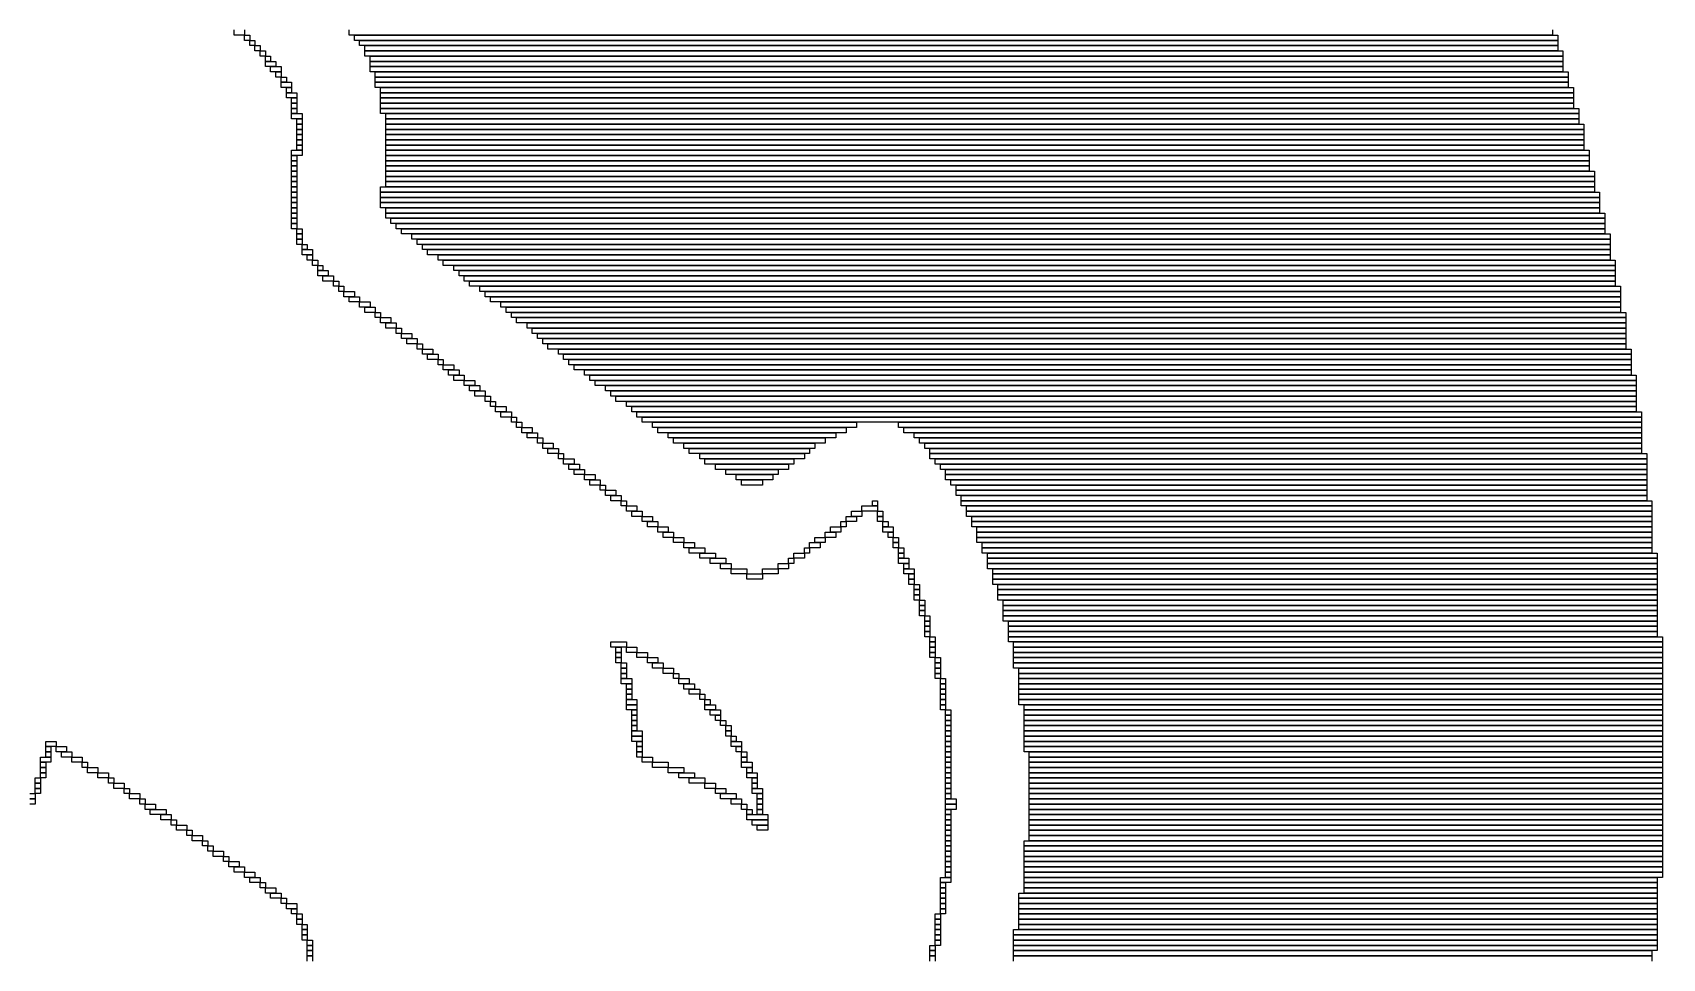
# Model space of a CAD drawing. Extents: x 62 to 962, y 58 to 965.
# Drawn here: x 650.5 to 962, y 472.5 to 649.5 of the extents above; entities that cross this region are included whole.
import ezdxf

# ---------------------------------------------------------------- set-up
doc = ezdxf.new("R2010")
doc.units = 0

msp = doc.modelspace()

# ---------------------------------------------------------------- linework, layer by layer
for p, q in [((689, 649), (689, 650)), ((691, 649), (689, 649)), ((691, 650), (691, 649)), ((691, 649), (692, 649)), ((691, 648), (691, 649)), ((692, 648), (691, 648)), ((692, 649), (692, 648)), ((692, 648), (693, 648)), ((692, 647), (692, 648)), ((693, 648), (693, 647)), ((711, 649), (711, 650)), ((941, 649), (711, 649)), ((712, 649), (942, 649)), ((712, 648), (712, 649)), ((942, 648), (712, 648)), ((713, 648), (942, 648)), ((713, 647), (713, 648)), ((941, 650), (941, 649)), ((942, 649), (942, 648)), ((942, 648), (942, 647)), ((693, 647), (692, 647)), ((693, 647), (694, 647)), ((693, 646), (693, 647)), ((694, 646), (693, 646)), ((694, 647), (694, 646)), ((694, 646), (695, 646)), ((694, 645), (694, 646)), ((695, 645), (694, 645)), ((695, 646), (695, 645)), ((695, 645), (696, 645)), ((695, 644), (695, 645)), ((696, 645), (696, 644)), ((942, 647), (713, 647)), ((714, 647), (942, 647)), ((714, 646), (714, 647)), ((942, 646), (714, 646)), ((714, 646), (943, 646)), ((714, 645), (714, 646)), ((943, 645), (714, 645)), ((715, 645), (943, 645)), ((715, 644), (715, 645)), ((942, 647), (942, 646)), ((943, 646), (943, 645)), ((943, 645), (943, 644)), ((696, 644), (695, 644)), ((695, 644), (697, 644)), ((695, 643), (695, 644)), ((697, 643), (695, 643)), ((696, 643), (698, 643)), ((696, 642), (696, 643)), ((698, 642), (696, 642)), ((697, 644), (697, 643)), ((697, 642), (698, 642)), ((697, 641), (697, 642)), ((698, 643), (698, 642)), ((698, 642), (698, 641)), ((943, 644), (715, 644)), ((715, 644), (943, 644)), ((715, 643), (715, 644)), ((943, 643), (715, 643)), ((715, 643), (943, 643)), ((715, 642), (715, 643)), ((943, 642), (715, 642)), ((716, 642), (944, 642)), ((716, 641), (716, 642)), ((943, 644), (943, 643)), ((943, 643), (943, 642)), ((944, 642), (944, 641)), ((698, 641), (697, 641)), ((698, 641), (699, 641)), ((698, 640), (698, 641)), ((699, 640), (698, 640)), ((698, 640), (700, 640)), ((698, 639), (698, 640)), ((700, 639), (698, 639)), ((699, 641), (699, 640)), ((699, 639), (700, 639)), ((699, 638), (699, 639)), ((700, 640), (700, 639)), ((700, 639), (700, 638)), ((944, 641), (716, 641)), ((716, 641), (944, 641)), ((716, 640), (716, 641)), ((944, 640), (716, 640)), ((716, 640), (944, 640)), ((716, 639), (716, 640)), ((944, 639), (716, 639)), ((717, 639), (945, 639)), ((717, 638), (717, 639)), ((944, 641), (944, 640)), ((944, 640), (944, 639)), ((945, 639), (945, 638)), ((700, 638), (699, 638)), ((699, 638), (701, 638)), ((699, 637), (699, 638)), ((701, 637), (699, 637)), ((700, 637), (701, 637)), ((700, 636), (700, 637)), ((701, 636), (700, 636)), ((700, 636), (701, 636)), ((700, 635), (700, 636)), ((701, 638), (701, 637)), ((701, 637), (701, 636)), ((701, 636), (701, 635)), ((945, 638), (717, 638)), ((717, 638), (945, 638)), ((717, 637), (717, 638)), ((945, 637), (717, 637)), ((717, 637), (945, 637)), ((717, 636), (717, 637)), ((945, 636), (717, 636)), ((717, 636), (945, 636)), ((717, 635), (717, 636)), ((945, 638), (945, 637)), ((945, 637), (945, 636)), ((945, 636), (945, 635)), ((701, 635), (700, 635)), ((700, 635), (701, 635)), ((700, 634), (700, 635)), ((701, 634), (700, 634)), ((700, 634), (702, 634)), ((700, 633), (700, 634)), ((702, 633), (700, 633)), ((701, 635), (701, 634)), ((701, 633), (702, 633)), ((701, 632), (701, 633)), ((702, 634), (702, 633)), ((702, 633), (702, 632)), ((945, 635), (717, 635)), ((717, 635), (946, 635)), ((717, 634), (717, 635)), ((946, 634), (717, 634)), ((718, 634), (946, 634)), ((718, 633), (718, 634)), ((946, 633), (718, 633)), ((718, 633), (946, 633)), ((718, 632), (718, 633)), ((946, 635), (946, 634)), ((946, 634), (946, 633)), ((946, 633), (946, 632)), ((702, 632), (701, 632)), ((701, 632), (702, 632)), ((701, 631), (701, 632)), ((702, 631), (701, 631)), ((701, 631), (702, 631)), ((701, 630), (701, 631)), ((702, 630), (701, 630)), ((701, 630), (702, 630)), ((701, 629), (701, 630)), ((702, 632), (702, 631)), ((702, 631), (702, 630)), ((702, 630), (702, 629)), ((946, 632), (718, 632)), ((718, 632), (947, 632)), ((718, 631), (718, 632)), ((947, 631), (718, 631)), ((718, 631), (947, 631)), ((718, 630), (718, 631)), ((947, 630), (718, 630)), ((718, 630), (947, 630)), ((718, 629), (718, 630)), ((947, 632), (947, 631)), ((947, 631), (947, 630)), ((947, 630), (947, 629)), ((700, 627), (702, 627)), ((700, 626), (700, 627)), ((702, 629), (701, 629)), ((701, 629), (702, 629)), ((701, 628), (701, 629)), ((702, 628), (701, 628)), ((701, 628), (702, 628)), ((701, 627), (701, 628)), ((702, 627), (701, 627)), ((702, 629), (702, 628)), ((702, 628), (702, 627)), ((702, 627), (702, 626)), ((947, 629), (718, 629)), ((718, 629), (947, 629)), ((718, 628), (718, 629)), ((947, 628), (718, 628)), ((718, 628), (947, 628)), ((718, 627), (718, 628)), ((947, 627), (718, 627)), ((718, 627), (948, 627)), ((718, 626), (718, 627)), ((947, 629), (947, 628)), ((947, 628), (947, 627)), ((948, 627), (948, 626)), ((702, 626), (700, 626)), ((700, 626), (701, 626)), ((700, 625), (700, 626)), ((701, 625), (700, 625)), ((700, 625), (701, 625)), ((700, 624), (700, 625)), ((701, 624), (700, 624)), ((700, 624), (701, 624)), ((700, 623), (700, 624)), ((701, 623), (700, 623)), ((700, 623), (701, 623)), ((700, 622), (700, 623)), ((701, 626), (701, 625)), ((701, 625), (701, 624)), ((701, 624), (701, 623)), ((701, 623), (701, 622)), ((948, 626), (718, 626)), ((718, 626), (948, 626)), ((718, 625), (718, 626)), ((948, 625), (718, 625)), ((718, 625), (948, 625)), ((718, 624), (718, 625)), ((948, 624), (718, 624)), ((718, 624), (948, 624)), ((718, 623), (718, 624)), ((948, 623), (718, 623)), ((718, 623), (949, 623)), ((718, 622), (718, 623)), ((948, 626), (948, 625)), ((948, 625), (948, 624)), ((948, 624), (948, 623)), ((949, 623), (949, 622)), ((701, 622), (700, 622)), ((700, 622), (701, 622)), ((700, 621), (700, 622)), ((701, 621), (700, 621)), ((700, 621), (701, 621)), ((700, 620), (700, 621)), ((701, 620), (700, 620)), ((700, 620), (701, 620)), ((700, 619), (700, 620)), ((701, 622), (701, 621)), ((701, 621), (701, 620)), ((701, 620), (701, 619)), ((717, 620), (949, 620)), ((717, 619), (717, 620)), ((949, 622), (718, 622)), ((718, 622), (949, 622)), ((718, 621), (718, 622)), ((949, 621), (718, 621)), ((718, 621), (949, 621)), ((718, 620), (718, 621)), ((949, 620), (718, 620)), ((949, 622), (949, 621)), ((949, 621), (949, 620)), ((949, 620), (949, 619)), ((701, 619), (700, 619)), ((700, 619), (701, 619)), ((700, 618), (700, 619)), ((701, 618), (700, 618)), ((700, 618), (701, 618)), ((700, 617), (700, 618)), ((701, 617), (700, 617)), ((700, 617), (701, 617)), ((700, 616), (700, 617)), ((701, 619), (701, 618)), ((701, 618), (701, 617)), ((701, 617), (701, 616)), ((949, 619), (717, 619)), ((717, 619), (950, 619)), ((717, 618), (717, 619)), ((950, 618), (717, 618)), ((717, 618), (950, 618)), ((717, 617), (717, 618)), ((950, 617), (717, 617)), ((717, 617), (950, 617)), ((717, 616), (717, 617)), ((950, 619), (950, 618)), ((950, 618), (950, 617)), ((950, 617), (950, 616)), ((701, 616), (700, 616)), ((700, 616), (701, 616)), ((700, 615), (700, 616)), ((701, 615), (700, 615)), ((700, 615), (701, 615)), ((700, 614), (700, 615)), ((701, 614), (700, 614)), ((700, 614), (701, 614)), ((700, 613), (700, 614)), ((701, 616), (701, 615)), ((701, 615), (701, 614)), ((701, 614), (701, 613)), ((950, 616), (717, 616)), ((718, 616), (950, 616)), ((718, 615), (718, 616)), ((950, 615), (718, 615)), ((718, 615), (951, 615)), ((718, 614), (718, 615)), ((951, 614), (718, 614)), ((719, 614), (951, 614)), ((719, 613), (719, 614)), ((950, 616), (950, 615)), ((951, 615), (951, 614)), ((951, 614), (951, 613)), ((701, 613), (700, 613)), ((700, 613), (701, 613)), ((700, 612), (700, 613)), ((701, 612), (700, 612)), ((701, 613), (701, 612)), ((701, 612), (702, 612)), ((701, 611), (701, 612)), ((702, 611), (701, 611)), ((701, 611), (702, 611)), ((701, 610), (701, 611)), ((702, 612), (702, 611)), ((702, 611), (702, 610)), ((951, 613), (719, 613)), ((720, 613), (951, 613)), ((720, 612), (720, 613)), ((951, 612), (720, 612)), ((721, 612), (951, 612)), ((721, 611), (721, 612)), ((951, 611), (721, 611)), ((723, 611), (952, 611)), ((723, 610), (723, 611)), ((951, 613), (951, 612)), ((951, 612), (951, 611)), ((952, 611), (952, 610)), ((702, 610), (701, 610)), ((701, 610), (702, 610)), ((701, 609), (701, 610)), ((702, 609), (701, 609)), ((702, 610), (702, 609)), ((702, 609), (703, 609)), ((702, 608), (702, 609)), ((703, 608), (702, 608)), ((702, 608), (704, 608)), ((702, 607), (702, 608)), ((703, 609), (703, 608)), ((704, 608), (704, 607)), ((952, 610), (723, 610)), ((724, 610), (952, 610)), ((724, 609), (724, 610)), ((952, 609), (724, 609)), ((725, 609), (952, 609)), ((725, 608), (725, 609)), ((952, 608), (725, 608)), ((726, 608), (952, 608)), ((726, 607), (726, 608)), ((952, 610), (952, 609)), ((952, 609), (952, 608)), ((952, 608), (952, 607)), ((704, 607), (702, 607)), ((703, 607), (704, 607)), ((703, 606), (703, 607)), ((704, 606), (703, 606)), ((704, 607), (704, 606)), ((704, 606), (705, 606)), ((704, 605), (704, 606)), ((705, 605), (704, 605)), ((705, 606), (705, 605)), ((705, 605), (706, 605)), ((705, 604), (705, 605)), ((706, 605), (706, 604)), ((952, 607), (726, 607)), ((728, 607), (952, 607)), ((728, 606), (728, 607)), ((952, 606), (728, 606)), ((729, 606), (953, 606)), ((729, 605), (729, 606)), ((953, 605), (729, 605)), ((731, 605), (953, 605)), ((731, 604), (731, 605)), ((952, 607), (952, 606)), ((953, 606), (953, 605)), ((953, 605), (953, 604)), ((706, 604), (705, 604)), ((705, 604), (707, 604)), ((705, 603), (705, 604)), ((707, 603), (705, 603)), ((706, 603), (708, 603)), ((706, 602), (706, 603)), ((708, 602), (706, 602)), ((707, 604), (707, 603)), ((708, 603), (708, 602)), ((708, 602), (709, 602)), ((708, 601), (708, 602)), ((709, 602), (709, 601)), ((953, 604), (731, 604)), ((732, 604), (953, 604)), ((732, 603), (732, 604)), ((953, 603), (732, 603)), ((733, 603), (953, 603)), ((733, 602), (733, 603)), ((953, 602), (733, 602)), ((734, 602), (953, 602)), ((734, 601), (734, 602)), ((953, 604), (953, 603)), ((953, 603), (953, 602)), ((953, 602), (953, 601)), ((709, 601), (708, 601)), ((709, 601), (710, 601)), ((709, 600), (709, 601)), ((710, 600), (709, 600)), ((710, 601), (710, 600)), ((710, 600), (712, 600)), ((710, 599), (710, 600)), ((712, 599), (710, 599)), ((711, 599), (713, 599)), ((711, 598), (711, 599)), ((712, 600), (712, 599)), ((713, 599), (713, 598)), ((953, 601), (734, 601)), ((736, 601), (954, 601)), ((736, 600), (736, 601)), ((954, 600), (736, 600)), ((737, 600), (954, 600)), ((737, 599), (737, 600)), ((954, 599), (737, 599)), ((738, 599), (954, 599)), ((738, 598), (738, 599)), ((954, 601), (954, 600)), ((954, 600), (954, 599)), ((954, 599), (954, 598)), ((713, 598), (711, 598)), ((713, 598), (715, 598)), ((713, 597), (713, 598)), ((715, 597), (713, 597)), ((714, 597), (716, 597)), ((714, 596), (714, 597)), ((716, 596), (714, 596)), ((715, 598), (715, 597)), ((716, 597), (716, 596)), ((716, 596), (717, 596)), ((716, 595), (716, 596)), ((717, 595), (716, 595)), ((717, 596), (717, 595)), ((717, 595), (719, 595)), ((717, 594), (717, 595)), ((719, 595), (719, 594)), ((954, 598), (738, 598)), ((740, 598), (954, 598)), ((740, 597), (740, 598)), ((954, 597), (740, 597)), ((741, 597), (954, 597)), ((741, 596), (741, 597)), ((954, 596), (741, 596)), ((742, 596), (955, 596)), ((742, 595), (742, 596)), ((955, 595), (742, 595)), ((743, 595), (955, 595)), ((743, 594), (743, 595)), ((954, 598), (954, 597)), ((954, 597), (954, 596)), ((955, 596), (955, 595)), ((955, 595), (955, 594)), ((719, 594), (717, 594)), ((718, 594), (720, 594)), ((718, 593), (718, 594)), ((720, 593), (718, 593)), ((720, 594), (720, 593)), ((720, 593), (721, 593)), ((720, 592), (720, 593)), ((721, 592), (720, 592)), ((721, 593), (721, 592)), ((721, 592), (723, 592)), ((721, 591), (721, 592)), ((723, 592), (723, 591)), ((955, 594), (743, 594)), ((745, 594), (955, 594)), ((745, 593), (745, 594)), ((955, 593), (745, 593)), ((746, 593), (955, 593)), ((746, 592), (746, 593)), ((955, 592), (746, 592)), ((747, 592), (955, 592)), ((747, 591), (747, 592)), ((955, 594), (955, 593)), ((955, 593), (955, 592)), ((955, 592), (955, 591)), ((723, 591), (721, 591)), ((722, 591), (724, 591)), ((722, 590), (722, 591)), ((724, 590), (722, 590)), ((724, 591), (724, 590)), ((724, 590), (725, 590)), ((724, 589), (724, 590)), ((725, 589), (724, 589)), ((725, 590), (725, 589)), ((725, 589), (727, 589)), ((725, 588), (725, 589)), ((727, 589), (727, 588)), ((955, 591), (747, 591)), ((748, 591), (955, 591)), ((748, 590), (748, 591)), ((955, 590), (748, 590)), ((749, 590), (955, 590)), ((749, 589), (749, 590)), ((955, 589), (749, 589)), ((751, 589), (956, 589)), ((751, 588), (751, 589)), ((955, 591), (955, 590)), ((955, 590), (955, 589)), ((956, 589), (956, 588)), ((727, 588), (725, 588)), ((726, 588), (728, 588)), ((726, 587), (726, 588)), ((728, 587), (726, 587)), ((728, 588), (728, 587)), ((728, 587), (729, 587)), ((728, 586), (728, 587)), ((729, 586), (728, 586)), ((729, 587), (729, 586)), ((729, 586), (731, 586)), ((729, 585), (729, 586)), ((731, 586), (731, 585)), ((956, 588), (751, 588)), ((752, 588), (956, 588)), ((752, 587), (752, 588)), ((956, 587), (752, 587)), ((753, 587), (956, 587)), ((753, 586), (753, 587)), ((956, 586), (753, 586)), ((754, 586), (956, 586)), ((754, 585), (754, 586)), ((956, 588), (956, 587)), ((956, 587), (956, 586)), ((956, 586), (956, 585)), ((731, 585), (729, 585)), ((730, 585), (732, 585)), ((730, 584), (730, 585)), ((732, 584), (730, 584)), ((731, 584), (733, 584)), ((731, 583), (731, 584)), ((733, 583), (731, 583)), ((732, 585), (732, 584)), ((733, 584), (733, 583)), ((733, 583), (735, 583)), ((733, 582), (733, 583)), ((735, 583), (735, 582)), ((956, 585), (754, 585)), ((756, 585), (956, 585)), ((756, 584), (756, 585)), ((956, 584), (756, 584)), ((757, 584), (957, 584)), ((757, 583), (757, 584)), ((957, 583), (757, 583)), ((758, 583), (957, 583)), ((758, 582), (758, 583)), ((956, 585), (956, 584)), ((957, 584), (957, 583)), ((957, 583), (957, 582)), ((735, 582), (733, 582)), ((734, 582), (736, 582)), ((734, 581), (734, 582)), ((736, 581), (734, 581)), ((735, 581), (737, 581)), ((735, 580), (735, 581)), ((737, 580), (735, 580)), ((736, 582), (736, 581)), ((737, 581), (737, 580)), ((737, 580), (738, 580)), ((737, 579), (737, 580)), ((738, 580), (738, 579)), ((957, 582), (758, 582)), ((760, 582), (957, 582)), ((760, 581), (760, 582)), ((957, 581), (760, 581)), ((761, 581), (957, 581)), ((761, 580), (761, 581)), ((957, 580), (761, 580)), ((762, 580), (957, 580)), ((762, 579), (762, 580)), ((957, 582), (957, 581)), ((957, 581), (957, 580)), ((957, 580), (957, 579)), ((738, 579), (737, 579)), ((738, 579), (739, 579)), ((738, 578), (738, 579)), ((739, 578), (738, 578)), ((739, 579), (739, 578)), ((739, 578), (741, 578)), ((739, 577), (739, 578)), ((741, 577), (739, 577)), ((740, 577), (742, 577)), ((740, 576), (740, 577)), ((741, 578), (741, 577)), ((742, 577), (742, 576)), ((957, 579), (762, 579)), ((764, 579), (957, 579)), ((764, 578), (764, 579)), ((957, 578), (764, 578)), ((765, 578), (957, 578)), ((765, 577), (765, 578)), ((957, 577), (765, 577)), ((766, 577), (958, 577)), ((766, 576), (766, 577)), ((957, 579), (957, 578)), ((957, 578), (957, 577)), ((958, 577), (958, 576)), ((742, 576), (740, 576)), ((742, 576), (743, 576)), ((742, 575), (742, 576)), ((743, 575), (742, 575)), ((743, 576), (743, 575)), ((743, 575), (744, 575)), ((743, 574), (743, 575)), ((744, 574), (743, 574)), ((744, 575), (744, 574)), ((744, 574), (746, 574)), ((744, 573), (744, 574)), ((746, 574), (746, 573)), ((958, 576), (766, 576)), ((767, 576), (958, 576)), ((767, 575), (767, 576)), ((958, 575), (767, 575)), ((769, 575), (808, 575)), ((769, 574), (769, 575)), ((808, 574), (769, 574)), ((770, 574), (806, 574)), ((770, 573), (770, 574)), ((806, 574), (806, 573)), ((808, 575), (808, 574)), ((816, 575), (958, 575)), ((816, 574), (816, 575)), ((958, 574), (816, 574)), ((817, 574), (958, 574)), ((817, 573), (817, 574)), ((958, 576), (958, 575)), ((958, 575), (958, 574)), ((958, 574), (958, 573)), ((746, 573), (744, 573)), ((745, 573), (747, 573)), ((745, 572), (745, 573)), ((747, 572), (745, 572)), ((747, 573), (747, 572)), ((747, 572), (748, 572)), ((747, 571), (747, 572)), ((748, 571), (747, 571)), ((748, 572), (748, 571)), ((748, 571), (750, 571)), ((748, 570), (748, 571)), ((750, 571), (750, 570)), ((806, 573), (770, 573)), ((772, 573), (804, 573)), ((772, 572), (772, 573)), ((804, 572), (772, 572)), ((773, 572), (802, 572)), ((773, 571), (773, 572)), ((802, 571), (773, 571)), ((775, 571), (800, 571)), ((775, 570), (775, 571)), ((800, 571), (800, 570)), ((802, 572), (802, 571)), ((804, 573), (804, 572)), ((958, 573), (817, 573)), ((819, 573), (958, 573)), ((819, 572), (819, 573)), ((958, 572), (819, 572)), ((820, 572), (958, 572)), ((820, 571), (820, 572)), ((958, 571), (820, 571)), ((821, 571), (958, 571)), ((821, 570), (821, 571)), ((958, 573), (958, 572)), ((958, 572), (958, 571)), ((958, 571), (958, 570)), ((750, 570), (748, 570)), ((749, 570), (751, 570)), ((749, 569), (749, 570)), ((751, 569), (749, 569)), ((751, 570), (751, 569)), ((751, 569), (752, 569)), ((751, 568), (751, 569)), ((752, 568), (751, 568)), ((752, 569), (752, 568)), ((752, 568), (754, 568)), ((752, 567), (752, 568)), ((754, 567), (752, 567)), ((753, 567), (755, 567)), ((753, 566), (753, 567)), ((754, 568), (754, 567)), ((755, 567), (755, 566)), ((800, 570), (775, 570)), ((776, 570), (799, 570)), ((776, 569), (776, 570)), ((799, 569), (776, 569)), ((778, 569), (798, 569)), ((778, 568), (778, 569)), ((798, 568), (778, 568)), ((779, 568), (796, 568)), ((779, 567), (779, 568)), ((796, 567), (779, 567)), ((781, 567), (795, 567)), ((781, 566), (781, 567)), ((795, 567), (795, 566)), ((796, 568), (796, 567)), ((798, 569), (798, 568)), ((799, 570), (799, 569)), ((958, 570), (821, 570)), ((822, 570), (958, 570)), ((822, 569), (822, 570)), ((958, 569), (822, 569)), ((822, 569), (959, 569)), ((822, 568), (822, 569)), ((959, 568), (822, 568)), ((823, 568), (959, 568)), ((823, 567), (823, 568)), ((959, 567), (823, 567)), ((824, 567), (959, 567)), ((824, 566), (824, 567)), ((958, 570), (958, 569)), ((959, 569), (959, 568)), ((959, 568), (959, 567)), ((959, 567), (959, 566)), ((755, 566), (753, 566)), ((754, 566), (756, 566)), ((754, 565), (754, 566)), ((756, 565), (754, 565)), ((756, 566), (756, 565)), ((756, 565), (758, 565)), ((756, 564), (756, 565)), ((758, 564), (756, 564)), ((757, 564), (759, 564)), ((757, 563), (757, 564)), ((758, 565), (758, 564)), ((759, 564), (759, 563)), ((795, 566), (781, 566)), ((783, 566), (793, 566)), ((783, 565), (783, 566)), ((793, 565), (783, 565)), ((785, 565), (792, 565)), ((785, 564), (785, 565)), ((792, 564), (785, 564)), ((786, 564), (790, 564)), ((786, 563), (786, 564)), ((790, 564), (790, 563)), ((792, 565), (792, 564)), ((793, 566), (793, 565)), ((959, 566), (824, 566)), ((825, 566), (959, 566)), ((825, 565), (825, 566)), ((959, 565), (825, 565)), ((825, 565), (959, 565)), ((825, 564), (825, 565)), ((959, 564), (825, 564)), ((826, 564), (959, 564)), ((826, 563), (826, 564)), ((959, 566), (959, 565)), ((959, 565), (959, 564)), ((959, 564), (959, 563)), ((759, 563), (757, 563)), ((759, 563), (760, 563)), ((759, 562), (759, 563)), ((760, 562), (759, 562)), ((760, 563), (760, 562)), ((760, 562), (762, 562)), ((760, 561), (760, 562)), ((762, 561), (760, 561)), ((761, 561), (763, 561)), ((761, 560), (761, 561)), ((762, 562), (762, 561)), ((763, 561), (763, 560)), ((790, 563), (786, 563)), ((959, 563), (826, 563)), ((827, 563), (959, 563)), ((827, 562), (827, 563)), ((959, 562), (827, 562)), ((827, 562), (959, 562)), ((827, 561), (827, 562)), ((959, 561), (827, 561)), ((828, 561), (959, 561)), ((828, 560), (828, 561)), ((959, 563), (959, 562)), ((959, 562), (959, 561)), ((959, 561), (959, 560)), ((763, 560), (761, 560)), ((763, 560), (764, 560)), ((763, 559), (763, 560)), ((764, 559), (763, 559)), ((764, 560), (764, 559)), ((764, 559), (766, 559)), ((764, 558), (764, 559)), ((766, 558), (764, 558)), ((765, 558), (767, 558)), ((765, 557), (765, 558)), ((766, 559), (766, 558)), ((767, 558), (767, 557)), ((807, 558), (809, 558)), ((807, 557), (807, 558)), ((809, 559), (812, 559)), ((809, 558), (809, 559)), ((812, 558), (809, 558)), ((809, 558), (809, 557)), ((811, 560), (812, 560)), ((811, 559), (811, 560)), ((812, 559), (811, 559)), ((812, 560), (812, 559)), ((812, 559), (812, 558)), ((812, 558), (813, 558)), ((812, 557), (812, 558)), ((813, 558), (813, 557)), ((959, 560), (828, 560)), ((828, 560), (960, 560)), ((828, 559), (828, 560)), ((960, 559), (828, 559)), ((829, 559), (960, 559)), ((829, 558), (829, 559)), ((960, 558), (829, 558)), ((829, 558), (960, 558)), ((829, 557), (829, 558)), ((960, 560), (960, 559)), ((960, 559), (960, 558)), ((960, 558), (960, 557)), ((767, 557), (765, 557)), ((767, 557), (769, 557)), ((767, 556), (767, 557)), ((769, 556), (767, 556)), ((768, 556), (770, 556)), ((768, 555), (768, 556)), ((770, 555), (768, 555)), ((769, 557), (769, 556)), ((770, 556), (770, 555)), ((770, 555), (772, 555)), ((770, 554), (770, 555)), ((772, 555), (772, 554)), ((803, 555), (805, 555)), ((803, 554), (803, 555)), ((805, 556), (806, 556)), ((805, 555), (805, 556)), ((806, 555), (805, 555)), ((805, 555), (805, 554)), ((806, 557), (808, 557)), ((806, 556), (806, 557)), ((808, 556), (806, 556)), ((806, 556), (806, 555)), ((809, 557), (807, 557)), ((808, 557), (808, 556)), ((813, 557), (812, 557)), ((812, 557), (813, 557)), ((812, 556), (812, 557)), ((813, 556), (812, 556)), ((813, 557), (813, 556)), ((813, 556), (814, 556)), ((813, 555), (813, 556)), ((814, 555), (813, 555)), ((813, 555), (815, 555)), ((813, 554), (813, 555)), ((814, 556), (814, 555)), ((815, 555), (815, 554)), ((960, 557), (829, 557)), ((830, 557), (960, 557)), ((830, 556), (830, 557)), ((960, 556), (830, 556)), ((830, 556), (960, 556)), ((830, 555), (830, 556)), ((960, 555), (830, 555)), ((831, 555), (960, 555)), ((831, 554), (831, 555)), ((960, 557), (960, 556)), ((960, 556), (960, 555)), ((960, 555), (960, 554)), ((772, 554), (770, 554)), ((771, 554), (773, 554)), ((771, 553), (771, 554)), ((773, 553), (771, 553)), ((773, 554), (773, 553)), ((773, 553), (775, 553)), ((773, 552), (773, 553)), ((775, 552), (773, 552)), ((775, 553), (775, 552)), ((775, 552), (777, 552)), ((775, 551), (775, 552)), ((777, 552), (777, 551)), ((799, 552), (801, 552)), ((799, 551), (799, 552)), ((800, 553), (802, 553)), ((800, 552), (800, 553)), ((802, 552), (800, 552)), ((801, 552), (801, 551)), ((802, 554), (804, 554)), ((802, 553), (802, 554)), ((804, 553), (802, 553)), ((802, 553), (802, 552)), ((805, 554), (803, 554)), ((804, 554), (804, 553)), ((815, 554), (813, 554)), ((814, 554), (815, 554)), ((814, 553), (814, 554)), ((815, 553), (814, 553)), ((815, 554), (815, 553)), ((815, 553), (816, 553)), ((815, 552), (815, 553)), ((816, 552), (815, 552)), ((815, 552), (816, 552)), ((815, 551), (815, 552)), ((816, 553), (816, 552)), ((816, 552), (816, 551)), ((960, 554), (831, 554)), ((831, 554), (960, 554)), ((831, 553), (831, 554)), ((960, 553), (831, 553)), ((831, 553), (960, 553)), ((831, 552), (831, 553)), ((960, 552), (831, 552)), ((832, 552), (960, 552)), ((832, 551), (832, 552)), ((960, 554), (960, 553)), ((960, 553), (960, 552)), ((960, 552), (960, 551)), ((777, 551), (775, 551)), ((776, 551), (779, 551)), ((776, 550), (776, 551)), ((779, 550), (776, 550)), ((778, 550), (781, 550)), ((778, 549), (778, 550)), ((781, 549), (778, 549)), ((779, 551), (779, 550)), ((780, 549), (783, 549)), ((780, 548), (780, 549)), ((781, 550), (781, 549)), ((783, 549), (783, 548)), ((795, 549), (796, 549)), ((795, 548), (795, 549)), ((796, 550), (798, 550)), ((796, 549), (796, 550)), ((798, 549), (796, 549)), ((796, 549), (796, 548)), ((798, 551), (799, 551)), ((798, 550), (798, 551)), ((799, 550), (798, 550)), ((798, 550), (798, 549)), ((801, 551), (799, 551)), ((799, 551), (799, 550)), ((816, 551), (815, 551)), ((816, 551), (817, 551)), ((816, 550), (816, 551)), ((817, 550), (816, 550)), ((816, 550), (817, 550)), ((816, 549), (816, 550)), ((817, 549), (816, 549)), ((816, 549), (818, 549)), ((816, 548), (816, 549)), ((817, 551), (817, 550)), ((817, 550), (817, 549)), ((818, 549), (818, 548)), ((960, 551), (832, 551)), ((832, 551), (960, 551)), ((832, 550), (832, 551)), ((960, 550), (832, 550)), ((833, 550), (961, 550)), ((833, 549), (833, 550)), ((961, 549), (833, 549)), ((833, 549), (961, 549)), ((833, 548), (833, 549)), ((960, 551), (960, 550)), ((961, 550), (961, 549)), ((961, 549), (961, 548)), ((783, 548), (780, 548)), ((782, 548), (784, 548)), ((782, 547), (782, 548)), ((784, 547), (782, 547)), ((784, 548), (784, 547)), ((784, 547), (787, 547)), ((784, 546), (784, 547)), ((787, 546), (784, 546)), ((787, 547), (787, 546)), ((787, 546), (790, 546)), ((787, 545), (787, 546)), ((790, 547), (793, 547)), ((790, 546), (790, 547)), ((793, 546), (790, 546)), ((790, 546), (790, 545)), ((793, 548), (795, 548)), ((793, 547), (793, 548)), ((795, 547), (793, 547)), ((793, 547), (793, 546)), ((796, 548), (795, 548)), ((795, 548), (795, 547)), ((818, 548), (816, 548)), ((817, 548), (818, 548)), ((817, 547), (817, 548)), ((818, 547), (817, 547)), ((817, 547), (819, 547)), ((817, 546), (817, 547)), ((819, 546), (817, 546)), ((818, 548), (818, 547)), ((818, 546), (819, 546)), ((818, 545), (818, 546)), ((819, 547), (819, 546)), ((819, 546), (819, 545)), ((961, 548), (833, 548)), ((833, 548), (961, 548)), ((833, 547), (833, 548)), ((961, 547), (833, 547)), ((834, 547), (961, 547)), ((834, 546), (834, 547)), ((961, 546), (834, 546)), ((834, 546), (961, 546)), ((834, 545), (834, 546)), ((961, 548), (961, 547)), ((961, 547), (961, 546)), ((961, 546), (961, 545)), ((790, 545), (787, 545)), ((819, 545), (818, 545)), ((818, 545), (819, 545)), ((818, 544), (818, 545)), ((819, 544), (818, 544)), ((819, 545), (819, 544)), ((819, 544), (820, 544)), ((819, 543), (819, 544)), ((820, 543), (819, 543)), ((819, 543), (820, 543)), ((819, 542), (819, 543)), ((820, 544), (820, 543)), ((820, 543), (820, 542)), ((961, 545), (834, 545)), ((834, 545), (961, 545)), ((834, 544), (834, 545)), ((961, 544), (834, 544)), ((835, 544), (961, 544)), ((835, 543), (835, 544)), ((961, 543), (835, 543)), ((835, 543), (961, 543)), ((835, 542), (835, 543)), ((961, 545), (961, 544)), ((961, 544), (961, 543)), ((961, 543), (961, 542)), ((820, 542), (819, 542)), ((819, 542), (820, 542)), ((819, 541), (819, 542)), ((820, 541), (819, 541)), ((820, 542), (820, 541)), ((820, 541), (821, 541)), ((820, 540), (820, 541)), ((821, 540), (820, 540)), ((820, 540), (821, 540)), ((820, 539), (820, 540)), ((821, 539), (820, 539)), ((820, 539), (821, 539)), ((820, 538), (820, 539)), ((821, 541), (821, 540)), ((821, 540), (821, 539)), ((821, 539), (821, 538)), ((961, 542), (835, 542)), ((835, 542), (961, 542)), ((835, 541), (835, 542)), ((961, 541), (835, 541)), ((836, 541), (961, 541)), ((836, 540), (836, 541)), ((961, 540), (836, 540)), ((836, 540), (961, 540)), ((836, 539), (836, 540)), ((961, 539), (836, 539)), ((836, 539), (961, 539)), ((836, 538), (836, 539)), ((961, 542), (961, 541)), ((961, 541), (961, 540)), ((961, 540), (961, 539)), ((961, 539), (961, 538)), ((821, 538), (820, 538)), ((821, 538), (822, 538)), ((821, 537), (821, 538)), ((822, 537), (821, 537)), ((821, 537), (822, 537)), ((821, 536), (821, 537)), ((822, 536), (821, 536)), ((821, 536), (822, 536)), ((821, 535), (821, 536)), ((822, 538), (822, 537)), ((822, 537), (822, 536)), ((822, 536), (822, 535)), ((961, 538), (836, 538)), ((836, 538), (961, 538)), ((836, 537), (836, 538)), ((961, 537), (836, 537)), ((837, 537), (961, 537)), ((837, 536), (837, 537)), ((961, 536), (837, 536)), ((837, 536), (961, 536)), ((837, 535), (837, 536)), ((961, 538), (961, 537)), ((961, 537), (961, 536)), ((961, 536), (961, 535)), ((761, 533), (764, 533)), ((761, 532), (761, 533)), ((764, 533), (764, 532)), ((822, 535), (821, 535)), ((821, 535), (822, 535)), ((821, 534), (821, 535)), ((822, 534), (821, 534)), ((822, 535), (822, 534)), ((822, 534), (823, 534)), ((822, 533), (822, 534)), ((823, 533), (822, 533)), ((822, 533), (823, 533)), ((822, 532), (822, 533)), ((823, 534), (823, 533)), ((823, 533), (823, 532)), ((961, 535), (837, 535)), ((837, 535), (961, 535)), ((837, 534), (837, 535)), ((961, 534), (837, 534)), ((837, 534), (962, 534)), ((837, 533), (837, 534)), ((962, 533), (837, 533)), ((838, 533), (962, 533)), ((838, 532), (838, 533)), ((961, 535), (961, 534)), ((962, 534), (962, 533)), ((962, 533), (962, 532)), ((764, 532), (761, 532)), ((762, 532), (763, 532)), ((762, 531), (762, 532)), ((763, 531), (762, 531)), ((762, 531), (763, 531)), ((762, 530), (762, 531)), ((763, 530), (762, 530)), ((762, 530), (763, 530)), ((762, 529), (762, 530)), ((763, 532), (763, 531)), ((763, 531), (763, 530)), ((763, 530), (763, 529)), ((764, 532), (766, 532)), ((764, 531), (764, 532)), ((766, 531), (764, 531)), ((766, 532), (766, 531)), ((766, 531), (768, 531)), ((766, 530), (766, 531)), ((768, 530), (766, 530)), ((768, 531), (768, 530)), ((768, 530), (770, 530)), ((768, 529), (768, 530)), ((770, 530), (770, 529)), ((823, 532), (822, 532)), ((822, 532), (823, 532)), ((822, 531), (822, 532)), ((823, 531), (822, 531)), ((822, 531), (823, 531)), ((822, 530), (822, 531)), ((823, 530), (822, 530)), ((823, 532), (823, 531)), ((823, 531), (823, 530)), ((823, 530), (824, 530)), ((823, 529), (823, 530)), ((824, 530), (824, 529)), ((962, 532), (838, 532)), ((838, 532), (962, 532)), ((838, 531), (838, 532)), ((962, 531), (838, 531)), ((838, 531), (962, 531)), ((838, 530), (838, 531)), ((962, 530), (838, 530)), ((838, 530), (962, 530)), ((838, 529), (838, 530)), ((962, 532), (962, 531)), ((962, 531), (962, 530)), ((962, 530), (962, 529)), ((763, 529), (762, 529)), ((763, 529), (764, 529)), ((763, 528), (763, 529)), ((764, 528), (763, 528)), ((763, 528), (764, 528)), ((763, 527), (763, 528)), ((764, 527), (763, 527)), ((763, 527), (764, 527)), ((763, 526), (763, 527)), ((764, 529), (764, 528)), ((764, 528), (764, 527)), ((764, 527), (764, 526)), ((770, 529), (768, 529)), ((769, 529), (771, 529)), ((769, 528), (769, 529)), ((771, 528), (769, 528)), ((771, 529), (771, 528)), ((771, 528), (773, 528)), ((771, 527), (771, 528)), ((773, 527), (771, 527)), ((773, 528), (773, 527)), ((773, 527), (774, 527)), ((773, 526), (773, 527)), ((774, 527), (774, 526)), ((824, 529), (823, 529)), ((823, 529), (824, 529)), ((823, 528), (823, 529)), ((824, 528), (823, 528)), ((823, 528), (824, 528)), ((823, 527), (823, 528)), ((824, 527), (823, 527)), ((823, 527), (824, 527)), ((823, 526), (823, 527)), ((824, 529), (824, 528)), ((824, 528), (824, 527)), ((824, 527), (824, 526)), ((962, 529), (838, 529)), ((838, 529), (962, 529)), ((838, 528), (838, 529)), ((962, 528), (838, 528)), ((839, 528), (962, 528)), ((839, 527), (839, 528)), ((962, 527), (839, 527)), ((839, 527), (962, 527)), ((839, 526), (839, 527)), ((962, 529), (962, 528)), ((962, 528), (962, 527)), ((962, 527), (962, 526)), ((764, 526), (763, 526)), ((763, 526), (765, 526)), ((763, 525), (763, 526)), ((765, 525), (763, 525)), ((764, 525), (765, 525)), ((764, 524), (764, 525)), ((765, 524), (764, 524)), ((764, 524), (765, 524)), ((764, 523), (764, 524)), ((765, 526), (765, 525)), ((765, 525), (765, 524)), ((765, 524), (765, 523)), ((774, 526), (773, 526)), ((774, 526), (776, 526)), ((774, 525), (774, 526)), ((776, 525), (774, 525)), ((775, 525), (777, 525)), ((775, 524), (775, 525)), ((777, 524), (775, 524)), ((776, 526), (776, 525)), ((776, 524), (778, 524)), ((776, 523), (776, 524)), ((777, 525), (777, 524)), ((778, 524), (778, 523)), ((824, 526), (823, 526)), ((824, 526), (825, 526)), ((824, 525), (824, 526)), ((825, 525), (824, 525)), ((824, 525), (825, 525)), ((824, 524), (824, 525)), ((825, 524), (824, 524)), ((824, 524), (825, 524)), ((824, 523), (824, 524)), ((825, 526), (825, 525)), ((825, 525), (825, 524)), ((825, 524), (825, 523)), ((962, 526), (839, 526)), ((839, 526), (962, 526)), ((839, 525), (839, 526)), ((962, 525), (839, 525)), ((839, 525), (962, 525)), ((839, 524), (839, 525)), ((962, 524), (839, 524)), ((839, 524), (962, 524)), ((839, 523), (839, 524)), ((962, 526), (962, 525)), ((962, 525), (962, 524)), ((962, 524), (962, 523)), ((765, 523), (764, 523)), ((764, 523), (765, 523)), ((764, 522), (764, 523)), ((765, 522), (764, 522)), ((764, 522), (766, 522)), ((764, 521), (764, 522)), ((766, 521), (764, 521)), ((764, 521), (766, 521)), ((764, 520), (764, 521)), ((765, 523), (765, 522)), ((766, 522), (766, 521)), ((766, 521), (766, 520)), ((778, 523), (776, 523)), ((778, 523), (779, 523)), ((778, 522), (778, 523)), ((779, 522), (778, 522)), ((779, 523), (779, 522)), ((779, 522), (780, 522)), ((779, 521), (779, 522)), ((780, 521), (779, 521)), ((779, 521), (781, 521)), ((779, 520), (779, 521)), ((780, 522), (780, 521)), ((781, 521), (781, 520)), ((825, 523), (824, 523)), ((824, 523), (825, 523)), ((824, 522), (824, 523)), ((825, 522), (824, 522)), ((824, 522), (825, 522)), ((824, 521), (824, 522)), ((825, 521), (824, 521)), ((824, 521), (825, 521)), ((824, 520), (824, 521)), ((825, 523), (825, 522)), ((825, 522), (825, 521)), ((825, 521), (825, 520)), ((962, 523), (839, 523)), ((839, 523), (962, 523)), ((839, 522), (839, 523)), ((962, 522), (839, 522)), ((839, 522), (962, 522)), ((839, 521), (839, 522)), ((962, 521), (839, 521)), ((840, 521), (962, 521)), ((840, 520), (840, 521)), ((962, 523), (962, 522)), ((962, 522), (962, 521)), ((962, 521), (962, 520)), ((766, 520), (764, 520)), ((765, 520), (766, 520)), ((765, 519), (765, 520)), ((766, 519), (765, 519)), ((765, 519), (766, 519)), ((765, 518), (765, 519)), ((766, 518), (765, 518)), ((765, 518), (766, 518)), ((765, 517), (765, 518)), ((766, 520), (766, 519)), ((766, 519), (766, 518)), ((766, 518), (766, 517)), ((781, 520), (779, 520)), ((780, 520), (782, 520)), ((780, 519), (780, 520)), ((782, 519), (780, 519)), ((781, 519), (782, 519)), ((781, 518), (781, 519)), ((782, 518), (781, 518)), ((782, 520), (782, 519)), ((782, 519), (782, 518)), ((782, 518), (783, 518)), ((782, 517), (782, 518)), ((783, 518), (783, 517)), ((825, 520), (824, 520)), ((825, 520), (826, 520)), ((825, 519), (825, 520)), ((826, 519), (825, 519)), ((825, 519), (826, 519)), ((825, 518), (825, 519)), ((826, 518), (825, 518)), ((825, 518), (826, 518)), ((825, 517), (825, 518)), ((826, 520), (826, 519)), ((826, 519), (826, 518)), ((826, 518), (826, 517)), ((962, 520), (840, 520)), ((840, 520), (962, 520)), ((840, 519), (840, 520)), ((962, 519), (840, 519)), ((840, 519), (962, 519)), ((840, 518), (840, 519)), ((962, 518), (840, 518)), ((840, 518), (962, 518)), ((840, 517), (840, 518)), ((962, 520), (962, 519)), ((962, 519), (962, 518)), ((962, 518), (962, 517)), ((653, 514), (655, 514)), ((653, 513), (653, 514)), ((655, 514), (655, 513)), ((766, 517), (765, 517)), ((765, 517), (766, 517)), ((765, 516), (765, 517)), ((766, 516), (765, 516)), ((765, 516), (767, 516)), ((765, 515), (765, 516)), ((767, 515), (765, 515)), ((765, 515), (767, 515)), ((765, 514), (765, 515)), ((767, 514), (765, 514)), ((766, 517), (766, 516)), ((766, 514), (767, 514)), ((766, 513), (766, 514)), ((767, 516), (767, 515)), ((767, 515), (767, 514)), ((767, 514), (767, 513)), ((783, 517), (782, 517)), ((783, 517), (784, 517)), ((783, 516), (783, 517)), ((784, 516), (783, 516)), ((783, 516), (784, 516)), ((783, 515), (783, 516)), ((784, 515), (783, 515)), ((784, 517), (784, 516)), ((784, 516), (784, 515)), ((784, 515), (785, 515)), ((784, 514), (784, 515)), ((785, 514), (784, 514)), ((784, 514), (786, 514)), ((784, 513), (784, 514)), ((785, 515), (785, 514)), ((786, 514), (786, 513)), ((826, 517), (825, 517)), ((825, 517), (826, 517)), ((825, 516), (825, 517)), ((826, 516), (825, 516)), ((825, 516), (826, 516)), ((825, 515), (825, 516)), ((826, 515), (825, 515)), ((825, 515), (826, 515)), ((825, 514), (825, 515)), ((826, 514), (825, 514)), ((825, 514), (826, 514)), ((825, 513), (825, 514)), ((826, 517), (826, 516)), ((826, 516), (826, 515)), ((826, 515), (826, 514)), ((826, 514), (826, 513)), ((962, 517), (840, 517)), ((840, 517), (962, 517)), ((840, 516), (840, 517)), ((962, 516), (840, 516)), ((840, 516), (962, 516)), ((840, 515), (840, 516)), ((962, 515), (840, 515)), ((840, 515), (962, 515)), ((840, 514), (840, 515)), ((962, 514), (840, 514)), ((840, 514), (962, 514)), ((840, 513), (840, 514)), ((962, 517), (962, 516)), ((962, 516), (962, 515)), ((962, 515), (962, 514)), ((962, 514), (962, 513)), ((652, 511), (654, 511)), ((652, 510), (652, 511)), ((655, 513), (653, 513)), ((653, 513), (654, 513)), ((653, 512), (653, 513)), ((654, 512), (653, 512)), ((653, 512), (654, 512)), ((653, 511), (653, 512)), ((654, 511), (653, 511)), ((654, 513), (654, 512)), ((654, 512), (654, 511)), ((654, 511), (654, 510)), ((655, 513), (657, 513)), ((655, 512), (655, 513)), ((657, 512), (655, 512)), ((656, 512), (658, 512)), ((656, 511), (656, 512)), ((658, 511), (656, 511)), ((657, 513), (657, 512)), ((658, 512), (658, 511)), ((658, 511), (660, 511)), ((658, 510), (658, 511)), ((660, 511), (660, 510)), ((767, 513), (766, 513)), ((766, 513), (767, 513)), ((766, 512), (766, 513)), ((767, 512), (766, 512)), ((766, 512), (767, 512)), ((766, 511), (766, 512)), ((767, 511), (766, 511)), ((767, 513), (767, 512)), ((767, 512), (767, 511)), ((767, 511), (769, 511)), ((767, 510), (767, 511)), ((769, 511), (769, 510)), ((786, 513), (784, 513)), ((785, 513), (786, 513)), ((785, 512), (785, 513)), ((786, 512), (785, 512)), ((786, 513), (786, 512)), ((786, 512), (787, 512)), ((786, 511), (786, 512)), ((787, 511), (786, 511)), ((786, 511), (787, 511)), ((786, 510), (786, 511)), ((787, 512), (787, 511)), ((787, 511), (787, 510)), ((826, 513), (825, 513)), ((825, 513), (826, 513)), ((825, 512), (825, 513)), ((826, 512), (825, 512)), ((825, 512), (826, 512)), ((825, 511), (825, 512)), ((826, 511), (825, 511)), ((825, 511), (826, 511)), ((825, 510), (825, 511)), ((826, 513), (826, 512)), ((826, 512), (826, 511)), ((826, 511), (826, 510)), ((962, 513), (840, 513)), ((840, 513), (962, 513)), ((840, 512), (840, 513)), ((962, 512), (840, 512)), ((841, 512), (962, 512)), ((841, 511), (841, 512)), ((962, 511), (841, 511)), ((841, 511), (962, 511)), ((841, 510), (841, 511)), ((962, 513), (962, 512)), ((962, 512), (962, 511)), ((962, 511), (962, 510)), ((654, 510), (652, 510)), ((652, 510), (653, 510)), ((652, 509), (652, 510)), ((653, 509), (652, 509)), ((652, 509), (653, 509)), ((652, 508), (652, 509)), ((653, 508), (652, 508)), ((652, 508), (653, 508)), ((652, 507), (652, 508)), ((653, 510), (653, 509)), ((653, 509), (653, 508)), ((653, 508), (653, 507)), ((660, 510), (658, 510)), ((660, 510), (661, 510)), ((660, 509), (660, 510)), ((661, 509), (660, 509)), ((661, 510), (661, 509)), ((661, 509), (663, 509)), ((661, 508), (661, 509)), ((663, 508), (661, 508)), ((663, 509), (663, 508)), ((663, 508), (665, 508)), ((663, 507), (663, 508)), ((665, 508), (665, 507)), ((769, 510), (767, 510)), ((769, 510), (772, 510)), ((769, 509), (769, 510)), ((772, 509), (769, 509)), ((772, 510), (772, 509)), ((772, 509), (775, 509)), ((772, 508), (772, 509)), ((775, 508), (772, 508)), ((774, 508), (777, 508)), ((774, 507), (774, 508)), ((775, 509), (775, 508)), ((777, 508), (777, 507)), ((787, 510), (786, 510)), ((786, 510), (788, 510)), ((786, 509), (786, 510)), ((788, 509), (786, 509)), ((787, 509), (788, 509)), ((787, 508), (787, 509)), ((788, 508), (787, 508)), ((787, 508), (789, 508)), ((787, 507), (787, 508)), ((788, 510), (788, 509)), ((788, 509), (788, 508)), ((789, 508), (789, 507)), ((826, 510), (825, 510)), ((825, 510), (826, 510)), ((825, 509), (825, 510)), ((826, 509), (825, 509)), ((825, 509), (826, 509)), ((825, 508), (825, 509)), ((826, 508), (825, 508)), ((825, 508), (826, 508)), ((825, 507), (825, 508)), ((826, 510), (826, 509)), ((826, 509), (826, 508)), ((826, 508), (826, 507)), ((962, 510), (841, 510)), ((841, 510), (962, 510)), ((841, 509), (841, 510)), ((962, 509), (841, 509)), ((841, 509), (962, 509)), ((841, 508), (841, 509)), ((962, 508), (841, 508)), ((841, 508), (962, 508)), ((841, 507), (841, 508)), ((962, 510), (962, 509)), ((962, 509), (962, 508)), ((962, 508), (962, 507)), ((651, 507), (652, 507)), ((651, 506), (651, 507)), ((652, 506), (651, 506)), ((651, 506), (652, 506)), ((651, 505), (651, 506)), ((652, 505), (651, 505)), ((651, 505), (652, 505)), ((651, 504), (651, 505)), ((653, 507), (652, 507)), ((652, 507), (652, 506)), ((652, 506), (652, 505)), ((652, 505), (652, 504)), ((665, 507), (663, 507)), ((665, 507), (666, 507)), ((665, 506), (665, 507)), ((666, 506), (665, 506)), ((666, 507), (666, 506)), ((666, 506), (668, 506)), ((666, 505), (666, 506)), ((668, 505), (666, 505)), ((668, 506), (668, 505)), ((668, 505), (669, 505)), ((668, 504), (668, 505)), ((669, 505), (669, 504)), ((777, 507), (774, 507)), ((776, 507), (779, 507)), ((776, 506), (776, 507)), ((779, 506), (776, 506)), ((779, 507), (779, 506)), ((779, 506), (781, 506)), ((779, 505), (779, 506)), ((781, 505), (779, 505)), ((781, 506), (781, 505)), ((781, 505), (783, 505)), ((781, 504), (781, 505)), ((783, 505), (783, 504)), ((789, 507), (787, 507)), ((788, 507), (789, 507)), ((788, 506), (788, 507)), ((789, 506), (788, 506)), ((788, 506), (789, 506)), ((788, 505), (788, 506)), ((789, 505), (788, 505)), ((788, 505), (790, 505)), ((788, 504), (788, 505)), ((789, 507), (789, 506)), ((789, 506), (789, 505)), ((790, 505), (790, 504)), ((826, 507), (825, 507)), ((825, 507), (826, 507)), ((825, 506), (825, 507)), ((826, 506), (825, 506)), ((825, 506), (826, 506)), ((825, 505), (825, 506)), ((826, 505), (825, 505)), ((825, 505), (826, 505)), ((825, 504), (825, 505)), ((826, 507), (826, 506)), ((826, 506), (826, 505)), ((826, 505), (826, 504)), ((962, 507), (841, 507)), ((841, 507), (962, 507)), ((841, 506), (841, 507)), ((962, 506), (841, 506)), ((841, 506), (962, 506)), ((841, 505), (841, 506)), ((962, 505), (841, 505)), ((841, 505), (962, 505)), ((841, 504), (841, 505)), ((962, 507), (962, 506)), ((962, 506), (962, 505)), ((962, 505), (962, 504)), ((650, 504), (651, 504)), ((651, 503), (650, 503)), ((650, 503), (651, 503)), ((651, 502), (650, 502)), ((652, 504), (651, 504)), ((651, 504), (651, 503)), ((651, 503), (651, 502)), ((669, 504), (668, 504)), ((669, 504), (671, 504)), ((669, 503), (669, 504)), ((671, 503), (669, 503)), ((671, 504), (671, 503)), ((671, 503), (672, 503)), ((671, 502), (671, 503)), ((672, 502), (671, 502)), ((672, 503), (672, 502)), ((672, 502), (674, 502)), ((672, 501), (672, 502)), ((674, 502), (674, 501)), ((783, 504), (781, 504)), ((782, 504), (785, 504)), ((782, 503), (782, 504)), ((785, 503), (782, 503)), ((784, 503), (786, 503)), ((784, 502), (784, 503)), ((786, 502), (784, 502)), ((785, 504), (785, 503)), ((786, 503), (786, 502)), ((786, 502), (787, 502)), ((786, 501), (786, 502)), ((787, 502), (787, 501)), ((790, 504), (788, 504)), ((789, 504), (790, 504)), ((789, 503), (789, 504)), ((790, 503), (789, 503)), ((789, 503), (790, 503)), ((789, 502), (789, 503)), ((790, 502), (789, 502)), ((789, 502), (790, 502)), ((789, 501), (789, 502)), ((790, 504), (790, 503)), ((790, 503), (790, 502)), ((790, 502), (790, 501)), ((826, 504), (825, 504)), ((825, 504), (826, 504)), ((825, 503), (825, 504)), ((826, 503), (825, 503)), ((825, 503), (827, 503)), ((825, 502), (825, 503)), ((827, 502), (825, 502)), ((825, 502), (827, 502)), ((825, 501), (825, 502)), ((826, 504), (826, 503)), ((827, 503), (827, 502)), ((827, 502), (827, 501)), ((962, 504), (841, 504)), ((841, 504), (962, 504)), ((841, 503), (841, 504)), ((962, 503), (841, 503)), ((841, 503), (962, 503)), ((841, 502), (841, 503)), ((962, 502), (841, 502)), ((841, 502), (962, 502)), ((841, 501), (841, 502)), ((962, 504), (962, 503)), ((962, 503), (962, 502)), ((962, 502), (962, 501)), ((674, 501), (672, 501)), ((673, 501), (676, 501)), ((673, 500), (673, 501)), ((676, 500), (673, 500)), ((675, 500), (677, 500)), ((675, 499), (675, 500)), ((677, 499), (675, 499)), ((676, 501), (676, 500)), ((677, 500), (677, 499)), ((677, 499), (678, 499)), ((677, 498), (677, 499)), ((678, 499), (678, 498)), ((787, 501), (786, 501)), ((787, 501), (788, 501)), ((787, 500), (787, 501)), ((788, 500), (787, 500)), ((787, 500), (791, 500)), ((787, 499), (787, 500)), ((791, 499), (787, 499)), ((788, 501), (788, 500)), ((788, 499), (791, 499)), ((788, 498), (788, 499)), ((790, 501), (789, 501)), ((789, 501), (790, 501)), ((789, 500), (789, 501)), ((790, 500), (789, 500)), ((790, 501), (790, 500)), ((791, 500), (791, 499)), ((791, 499), (791, 498)), ((827, 501), (825, 501)), ((825, 501), (826, 501)), ((825, 500), (825, 501)), ((826, 500), (825, 500)), ((825, 500), (826, 500)), ((825, 499), (825, 500)), ((826, 499), (825, 499)), ((825, 499), (826, 499)), ((825, 498), (825, 499)), ((826, 501), (826, 500)), ((826, 500), (826, 499)), ((826, 499), (826, 498)), ((962, 501), (841, 501)), ((841, 501), (962, 501)), ((841, 500), (841, 501)), ((962, 500), (841, 500)), ((841, 500), (962, 500)), ((841, 499), (841, 500)), ((962, 499), (841, 499)), ((841, 499), (962, 499)), ((841, 498), (841, 499)), ((962, 501), (962, 500)), ((962, 500), (962, 499)), ((962, 499), (962, 498)), ((678, 498), (677, 498)), ((678, 498), (680, 498)), ((678, 497), (678, 498)), ((680, 497), (678, 497)), ((680, 498), (680, 497)), ((680, 497), (681, 497)), ((680, 496), (680, 497)), ((681, 496), (680, 496)), ((681, 497), (681, 496)), ((681, 496), (683, 496)), ((681, 495), (681, 496)), ((683, 496), (683, 495)), ((791, 498), (788, 498)), ((789, 498), (791, 498)), ((789, 497), (789, 498)), ((791, 497), (789, 497)), ((791, 498), (791, 497)), ((826, 498), (825, 498)), ((825, 498), (826, 498)), ((825, 497), (825, 498)), ((826, 497), (825, 497)), ((825, 497), (826, 497)), ((825, 496), (825, 497)), ((826, 496), (825, 496)), ((825, 496), (826, 496)), ((825, 495), (825, 496)), ((826, 498), (826, 497)), ((826, 497), (826, 496)), ((826, 496), (826, 495)), ((962, 498), (841, 498)), ((841, 498), (962, 498)), ((841, 497), (841, 498)), ((962, 497), (841, 497)), ((841, 497), (962, 497)), ((841, 496), (841, 497)), ((962, 496), (841, 496)), ((841, 496), (962, 496)), ((841, 495), (841, 496)), ((962, 498), (962, 497)), ((962, 497), (962, 496)), ((962, 496), (962, 495)), ((683, 495), (681, 495)), ((683, 495), (684, 495)), ((683, 494), (683, 495)), ((684, 494), (683, 494)), ((684, 495), (684, 494)), ((684, 494), (685, 494)), ((684, 493), (684, 494)), ((685, 493), (684, 493)), ((685, 494), (685, 493)), ((685, 493), (687, 493)), ((685, 492), (685, 493)), ((687, 493), (687, 492)), ((826, 495), (825, 495)), ((825, 495), (826, 495)), ((825, 494), (825, 495)), ((826, 494), (825, 494)), ((825, 494), (826, 494)), ((825, 493), (825, 494)), ((826, 493), (825, 493)), ((825, 493), (826, 493)), ((825, 492), (825, 493)), ((826, 495), (826, 494)), ((826, 494), (826, 493)), ((826, 493), (826, 492)), ((840, 495), (962, 495)), ((840, 494), (840, 495)), ((962, 494), (840, 494)), ((840, 494), (962, 494)), ((840, 493), (840, 494)), ((962, 493), (840, 493)), ((840, 493), (962, 493)), ((840, 492), (840, 493)), ((962, 495), (841, 495)), ((962, 495), (962, 494)), ((962, 494), (962, 493)), ((962, 493), (962, 492)), ((687, 492), (685, 492)), ((687, 492), (688, 492)), ((687, 491), (687, 492)), ((688, 491), (687, 491)), ((688, 492), (688, 491)), ((688, 491), (690, 491)), ((688, 490), (688, 491)), ((690, 490), (688, 490)), ((689, 490), (691, 490)), ((689, 489), (689, 490)), ((690, 491), (690, 490)), ((691, 490), (691, 489)), ((826, 492), (825, 492)), ((825, 492), (826, 492)), ((825, 491), (825, 492)), ((826, 491), (825, 491)), ((825, 491), (826, 491)), ((825, 490), (825, 491)), ((826, 490), (825, 490)), ((825, 490), (826, 490)), ((825, 489), (825, 490)), ((826, 492), (826, 491)), ((826, 491), (826, 490)), ((826, 490), (826, 489)), ((962, 492), (840, 492)), ((840, 492), (962, 492)), ((840, 491), (840, 492)), ((962, 491), (840, 491)), ((840, 491), (962, 491)), ((840, 490), (840, 491)), ((962, 490), (840, 490)), ((840, 490), (962, 490)), ((840, 489), (840, 490)), ((962, 492), (962, 491)), ((962, 491), (962, 490)), ((962, 490), (962, 489)), ((691, 489), (689, 489)), ((691, 489), (693, 489)), ((691, 488), (691, 489)), ((693, 488), (691, 488)), ((692, 488), (694, 488)), ((692, 487), (692, 488)), ((694, 487), (692, 487)), ((693, 489), (693, 488)), ((694, 488), (694, 487)), ((694, 487), (695, 487)), ((694, 486), (694, 487)), ((695, 486), (694, 486)), ((695, 487), (695, 486)), ((695, 486), (697, 486)), ((695, 485), (695, 486)), ((697, 486), (697, 485)), ((824, 488), (826, 488)), ((824, 487), (824, 488)), ((826, 487), (824, 487)), ((824, 487), (825, 487)), ((824, 486), (824, 487)), ((825, 486), (824, 486)), ((824, 486), (825, 486)), ((824, 485), (824, 486)), ((826, 489), (825, 489)), ((825, 489), (826, 489)), ((825, 488), (825, 489)), ((826, 488), (825, 488)), ((825, 487), (825, 486)), ((825, 486), (825, 485)), ((826, 489), (826, 488)), ((826, 488), (826, 487)), ((962, 489), (840, 489)), ((840, 489), (962, 489)), ((840, 488), (840, 489)), ((962, 488), (840, 488)), ((840, 488), (961, 488)), ((840, 487), (840, 488)), ((961, 487), (840, 487)), ((840, 487), (961, 487)), ((840, 486), (840, 487)), ((961, 486), (840, 486)), ((840, 486), (961, 486)), ((840, 485), (840, 486)), ((961, 488), (961, 487)), ((961, 487), (961, 486)), ((961, 486), (961, 485)), ((962, 489), (962, 488)), ((697, 485), (695, 485)), ((696, 485), (698, 485)), ((696, 484), (696, 485)), ((698, 484), (696, 484)), ((698, 485), (698, 484)), ((698, 484), (699, 484)), ((698, 483), (698, 484)), ((699, 483), (698, 483)), ((699, 484), (699, 483)), ((699, 483), (701, 483)), ((699, 482), (699, 483)), ((701, 483), (701, 482)), ((825, 485), (824, 485)), ((824, 485), (825, 485)), ((824, 484), (824, 485)), ((825, 484), (824, 484)), ((824, 484), (825, 484)), ((824, 483), (824, 484)), ((825, 483), (824, 483)), ((824, 483), (825, 483)), ((824, 482), (824, 483)), ((825, 485), (825, 484)), ((825, 484), (825, 483)), ((825, 483), (825, 482)), ((839, 485), (961, 485)), ((839, 484), (839, 485)), ((961, 484), (839, 484)), ((839, 484), (961, 484)), ((839, 483), (839, 484)), ((961, 483), (839, 483)), ((839, 483), (961, 483)), ((839, 482), (839, 483)), ((961, 485), (840, 485)), ((961, 485), (961, 484)), ((961, 484), (961, 483)), ((961, 483), (961, 482)), ((701, 482), (699, 482)), ((700, 482), (701, 482)), ((700, 481), (700, 482)), ((701, 481), (700, 481)), ((701, 482), (701, 481)), ((701, 481), (702, 481)), ((701, 480), (701, 481)), ((702, 480), (701, 480)), ((701, 480), (702, 480)), ((701, 479), (701, 480)), ((702, 481), (702, 480)), ((702, 480), (702, 479)), ((823, 481), (824, 481)), ((823, 480), (823, 481)), ((824, 480), (823, 480)), ((823, 480), (824, 480)), ((823, 479), (823, 480)), ((825, 482), (824, 482)), ((824, 482), (825, 482)), ((824, 481), (824, 482)), ((825, 481), (824, 481)), ((824, 481), (824, 480)), ((824, 480), (824, 479)), ((825, 482), (825, 481)), ((961, 482), (839, 482)), ((839, 482), (961, 482)), ((839, 481), (839, 482)), ((961, 481), (839, 481)), ((839, 481), (961, 481)), ((839, 480), (839, 481)), ((961, 480), (839, 480)), ((839, 480), (961, 480)), ((839, 479), (839, 480)), ((961, 482), (961, 481)), ((961, 481), (961, 480)), ((961, 480), (961, 479)), ((702, 479), (701, 479)), ((702, 479), (703, 479)), ((702, 478), (702, 479)), ((703, 478), (702, 478)), ((702, 478), (703, 478)), ((702, 477), (702, 478)), ((703, 477), (702, 477)), ((702, 477), (703, 477)), ((702, 476), (702, 477)), ((703, 479), (703, 478)), ((703, 478), (703, 477)), ((703, 477), (703, 476)), ((824, 479), (823, 479)), ((823, 479), (824, 479)), ((823, 478), (823, 479)), ((824, 478), (823, 478)), ((823, 478), (824, 478)), ((823, 477), (823, 478)), ((824, 477), (823, 477)), ((823, 477), (824, 477)), ((823, 476), (823, 477)), ((824, 479), (824, 478)), ((824, 478), (824, 477)), ((824, 477), (824, 476)), ((838, 478), (961, 478)), ((838, 477), (838, 478)), ((961, 477), (838, 477)), ((838, 477), (961, 477)), ((838, 476), (838, 477)), ((961, 479), (839, 479)), ((839, 479), (961, 479)), ((839, 478), (839, 479)), ((961, 478), (839, 478)), ((961, 479), (961, 478)), ((961, 478), (961, 477)), ((961, 477), (961, 476)), ((703, 476), (702, 476)), ((703, 476), (704, 476)), ((703, 475), (703, 476)), ((704, 475), (703, 475)), ((703, 475), (704, 475)), ((703, 474), (703, 475)), ((704, 474), (703, 474)), ((703, 474), (704, 474)), ((703, 473), (703, 474)), ((704, 476), (704, 475)), ((704, 475), (704, 474)), ((704, 474), (704, 473)), ((822, 475), (823, 475)), ((822, 474), (822, 475)), ((823, 474), (822, 474)), ((822, 474), (823, 474)), ((822, 473), (822, 474)), ((824, 476), (823, 476)), ((823, 476), (824, 476)), ((823, 475), (823, 476)), ((824, 475), (823, 475)), ((823, 475), (823, 474)), ((823, 474), (823, 473)), ((824, 476), (824, 475)), ((961, 476), (838, 476)), ((838, 476), (961, 476)), ((838, 475), (838, 476)), ((961, 475), (838, 475)), ((838, 475), (961, 475)), ((838, 474), (838, 475)), ((961, 474), (838, 474)), ((838, 474), (960, 474)), ((838, 473), (838, 474)), ((960, 474), (960, 473)), ((961, 476), (961, 475)), ((961, 475), (961, 474)), ((704, 473), (703, 473)), ((703, 473), (704, 473)), ((703, 472), (703, 473)), ((704, 473), (704, 472)), ((823, 473), (822, 473)), ((822, 473), (823, 473)), ((822, 472), (822, 473)), ((823, 473), (823, 472)), ((960, 473), (838, 473)), ((838, 473), (960, 473)), ((838, 472), (838, 473)), ((960, 473), (960, 472))]:
    msp.add_line(p, q)

doc.saveas('drawing.dxf')
